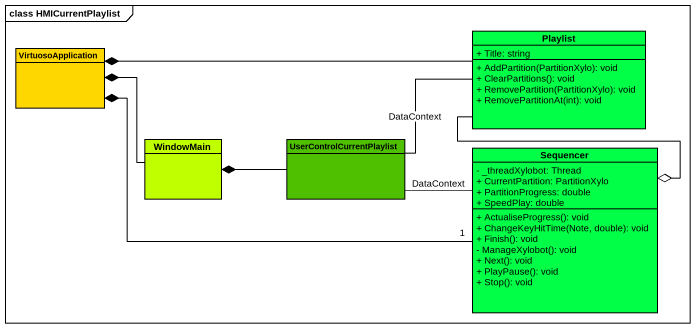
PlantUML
@startuml
mainframe class HMICurrentPlaylist
hide circle
hide empty members
skinparam classAttributeIconSize 0
class VirtuosoApplication #FFD700
class Playlist #00FF46 {
  + Title: string
  + AddPartition(PartitionXylo): void
  + ClearPartitions(): void
  + RemovePartition(PartitionXylo): void
  + RemovePartitionAt(int): void
}
class WindowMain #C0FF00
class UserControlCurrentPlaylist #4EC000
class Sequencer #00FF46 {
  - _threadXylobot: Thread
  + CurrentPartition: PartitionXylo
  + PartitionProgress: double
  + SpeedPlay: double
  + ActualiseProgress(): void
  + ChangeKeyHitTime(Note, double): void
  + Finish(): void
  - ManageXylobot(): void
  + Next(): void
  + PlayPause(): void
  + Stop(): void
}
Playlist -left-* VirtuosoApplication
Playlist -left- UserControlCurrentPlaylist : DataContext
Playlist --o Sequencer
WindowMain -up-* VirtuosoApplication
UserControlCurrentPlaylist -left-* WindowMain
Sequencer "1" -left-* VirtuosoApplication
Sequencer -left- UserControlCurrentPlaylist : DataContext
@enduml
